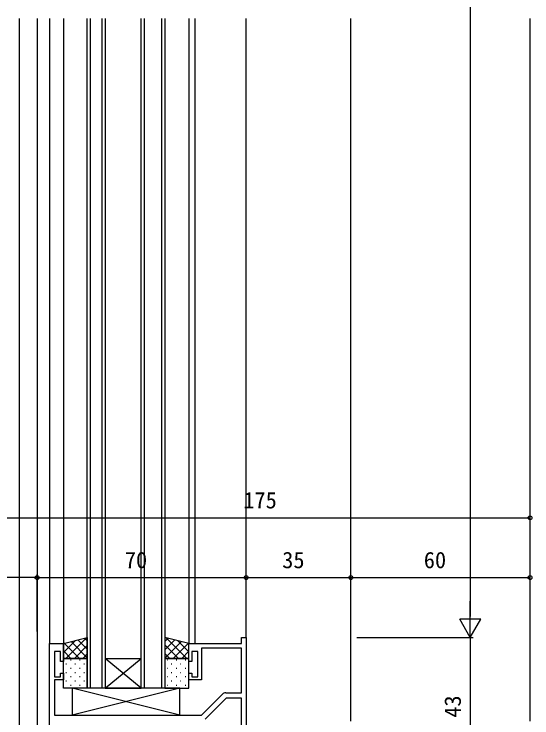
# Model space of a CAD drawing. Units: millimetres, scale not verified. Extents: x -959 to 961, y -418 to 416.
# Drawn here: x -299 to -125.7, y -260.8 to -25.4 of the extents above; entities that cross this region are included whole.
import ezdxf
from ezdxf.enums import TextEntityAlignment as Align

# ---------------------------------------------------------------- set-up
doc = ezdxf.new("R2010")
doc.units = ezdxf.units.MM
doc.header["$LTSCALE"] = 4
for name, color, linetype in [('0-2_YKK_11', 7, 'Continuous'), ('0-4_YKK_12', 2, 'Continuous'), ('0-5_YKK_13', 4, 'Continuous'), ('0-7_YKK_D', 6, 'Continuous')]:
    doc.layers.add(name, color=color, linetype=linetype)
doc.styles.add('ＭＳ ゴシック', font='')
doc.styles.get('ＭＳ ゴシック').set_extended_font_data('MS Gothic')

msp = doc.modelspace()

# ---------------------------------------------------------------- linework, layer by layer
at = {"layer": '0-2_YKK_11'}
for points in [[(-228.137, -252.4), (-222.93, -252.4), (-222.93, -237.53), (-236.3, -237.53), (-236.3, -248.1), (-240.5, -248.1), (-240.5, -245.9), (-239.5, -245.9), (-239.5, -247.1), (-237.5, -247.1), (-237.5, -238.6), (-239.5, -238.6), (-239.5, -241.9), (-240.5, -241.9), (-240.5, -235.9), (-222.93, -235.9), (-222.93, -233.9), (-221.3, -233.9), (-221.3, -283.9)], [(-287.1, -263.9), (-287.1, -235.9), (-282.5, -235.9), (-282.5, -241.9), (-283.5, -241.9), (-283.5, -238.6), (-285.47, -238.6), (-285.47, -247.1), (-283.5, -247.1), (-283.5, -245.9), (-282.5, -245.9), (-282.5, -248.1), (-285.47, -248.1), (-285.47, -259.9), (-236.3, -259.9), (-229.269, -252.869)], [(-222.93, -282.27), (-222.93, -254.2), (-228.054, -254.2), (-235.086, -261.231)]]:
    msp.add_lwpolyline(points, dxfattribs=at)
msp.add_arc((-228.137, -254), 1.6, 90, 134.99999, dxfattribs=at)
at = {"layer": '0-4_YKK_12'}
for p, q in [((-297.3, -26.891), (-297.3, -277.958)), ((-291.3, -26.891), (-291.3, -288.9)), ((-287.1, -26.891), (-287.1, -236.2)), ((-282.5, -26.891), (-282.5, -236.4)), ((-274.5, -250.9), (-274.5, -26.891)), ((-273.5, -26.891), (-273.5, -250.9)), ((-269.5, -250.9), (-269.5, -26.891)), ((-268.5, -26.891), (-268.5, -250.9)), ((-256.5, -250.9), (-256.5, -26.891)), ((-255.5, -26.891), (-255.5, -250.9)), ((-249.5, -250.9), (-249.5, -26.891)), ((-248.5, -26.891), (-248.5, -250.9)), ((-240.5, -26.891), (-240.5, -235.9)), ((-238.5, -26.891), (-238.5, -235.9)), ((-221.3, -234.2), (-221.3, -26.891)), ((-186.3, -261.9), (-186.3, -26.891)), ((-126.3, -261.9), (-126.3, -26.891)), ((-268.5, -240.9), (-256.5, -240.9)), ((-268.5, -250.9), (-256.5, -240.9)), ((-256.5, -250.9), (-268.5, -240.9)), ((-268.5, -250.9), (-274.5, -250.9)), ((-268.5, -250.9), (-256.5, -250.9)), ((-248.5, -250.9), (-256.5, -250.9))]:
    msp.add_line(p, q, dxfattribs=at)
at = {"layer": '0-5_YKK_13'}
for p, q in [((-282.5, -238.923), (-278.469, -234.892)), ((-281.649, -240.9), (-274.698, -233.95)), ((-274.5, -240.701), (-279.941, -235.26)), ((-274.5, -237.873), (-277.678, -234.695)), ((-274.5, -235.044), (-275.416, -234.129)), ((-248.5, -235.207), (-247.454, -234.161)), ((-248.5, -238.036), (-245.191, -234.727)), ((-248.5, -240.864), (-242.929, -235.293)), ((-241.189, -240.9), (-248.085, -234.004)), ((-240.5, -238.76), (-244.314, -234.947)), ((-282.5, -236.095), (-282.241, -235.835)), ((-277.13, -240.9), (-282.204, -235.826)), ((-278.82, -240.9), (-274.5, -236.58)), ((-244.017, -240.9), (-248.5, -236.417)), ((-245.707, -240.9), (-240.666, -235.858)), ((-240.5, -235.932), (-240.542, -235.889)), ((-279.958, -240.9), (-282.5, -238.358)), ((-275.992, -240.9), (-274.5, -239.408)), ((-246.845, -240.9), (-248.5, -239.245)), ((-242.879, -240.9), (-240.5, -238.521)), ((-280.09, -241.34), (-279.89, -241.34)), ((-277.06, -241.34), (-276.86, -241.34)), ((-247.79, -241.34), (-247.59, -241.34)), ((-244.76, -241.34), (-244.56, -241.34)), ((-241.73, -241.34), (-241.53, -241.34)), ((-281.705, -242.755), (-281.505, -242.755)), ((-280.09, -244.17), (-279.89, -244.17)), ((-278.675, -242.755), (-278.475, -242.755)), ((-277.06, -244.17), (-276.86, -244.17)), ((-275.645, -242.755), (-275.445, -242.755)), ((-247.79, -244.17), (-247.59, -244.17)), ((-246.375, -242.755), (-246.175, -242.755)), ((-244.76, -244.17), (-244.56, -244.17)), ((-243.345, -242.755), (-243.145, -242.755)), ((-241.73, -244.17), (-241.53, -244.17)), ((-281.705, -245.585), (-281.505, -245.585)), ((-280.09, -247), (-279.89, -247)), ((-278.675, -245.585), (-278.475, -245.585)), ((-277.06, -247), (-276.86, -247)), ((-275.645, -245.585), (-275.445, -245.585)), ((-247.79, -247), (-247.59, -247)), ((-246.375, -245.585), (-246.175, -245.585)), ((-244.76, -247), (-244.56, -247)), ((-243.345, -245.585), (-243.145, -245.585)), ((-241.73, -247), (-241.53, -247)), ((-281.705, -248.415), (-281.505, -248.415)), ((-278.675, -248.415), (-278.475, -248.415)), ((-275.645, -248.415), (-275.445, -248.415)), ((-246.375, -248.415), (-246.175, -248.415)), ((-243.345, -248.415), (-243.145, -248.415)), ((-280.09, -249.83), (-279.89, -249.83)), ((-243.5, -259.9), (-279.5, -250.9)), ((-243.5, -250.9), (-279.5, -259.9)), ((-277.06, -249.83), (-276.86, -249.83)), ((-247.79, -249.83), (-247.59, -249.83)), ((-244.76, -249.83), (-244.56, -249.83)), ((-241.73, -249.83), (-241.53, -249.83))]:
    msp.add_line(p, q, dxfattribs=at)
for points in [[(-274.5, -240.9), (-282.5, -240.9), (-282.5, -235.9), (-274.5, -233.9)], [(-248.5, -240.9), (-240.5, -240.9), (-240.5, -235.9), (-248.5, -233.9)], [(-282.5, -240.9), (-274.5, -240.9), (-274.5, -250.9), (-282.5, -250.9)], [(-240.5, -240.9), (-248.5, -240.9), (-248.5, -250.9), (-240.5, -250.9)], [(-243.5, -250.9), (-279.5, -250.9), (-279.5, -259.9), (-243.5, -259.9)]]:
    msp.add_lwpolyline(points, close=True, dxfattribs=at)
at = {"layer": '0-7_YKK_D'}
for p, q in [((-146.3, 200.119), (-146.3, -226.9)), ((-301.3, -193.9), (-126.3, -193.9)), ((-291.3, -231.9), (-291.3, -212.9)), ((-291.3, -231.9), (-291.3, -212.9)), ((-291.3, -213.9), (-221.3, -213.9)), ((-221.3, -231.9), (-221.3, -212.9)), ((-221.3, -231.9), (-221.3, -212.9)), ((-221.3, -213.9), (-186.3, -213.9)), ((-186.3, -231.9), (-186.3, -212.9)), ((-186.3, -231.9), (-186.3, -212.9)), ((-186.3, -213.9), (-126.3, -213.9)), ((-126.3, -231.9), (-126.3, -212.9)), ((-146.3, -233.9), (-146.3, -221.776)), ((-146.3, -233.9), (-149.8, -227.838)), ((-142.8, -227.838), (-149.8, -227.838)), ((-146.3, -233.9), (-142.8, -227.838)), ((-184.3, -233.9), (-145.3, -233.9)), ((-184.3, -233.9), (-145.3, -233.9)), ((-146.3, -233.9), (-146.3, -276.9))]:
    msp.add_line(p, q, dxfattribs=at)
msp.add_lwpolyline([(-291.3, -213.9), (-301.3, -213.9), (-316.225, -213.9)], dxfattribs=at)
for centre in [(-126.3, -193.9), (-291.3, -213.9), (-291.3, -213.9), (-221.3, -213.9), (-221.3, -213.9), (-186.3, -213.9), (-186.3, -213.9), (-126.3, -213.9)]:
    msp.add_circle(centre, 0.637, dxfattribs=at)

# ---------------------------------------------------------------- texts
at = {"layer": '0-7_YKK_D', "style": 'ＭＳ ゴシック'}
for s, p in [('175', (-222.28, -192.4)), ('70', (-261.925, -212.4)), ('35', (-209.255, -212.4)), ('60', (-161.861, -212.4))]:
    msp.add_text(s, height=5.499, dxfattribs=at).set_placement(p, align=Align.BOTTOM_LEFT)
msp.add_text('43', height=5.499, rotation=90, dxfattribs=at).set_placement((-147.8, -260.769), align=Align.BOTTOM_LEFT)

doc.saveas('drawing.dxf')
